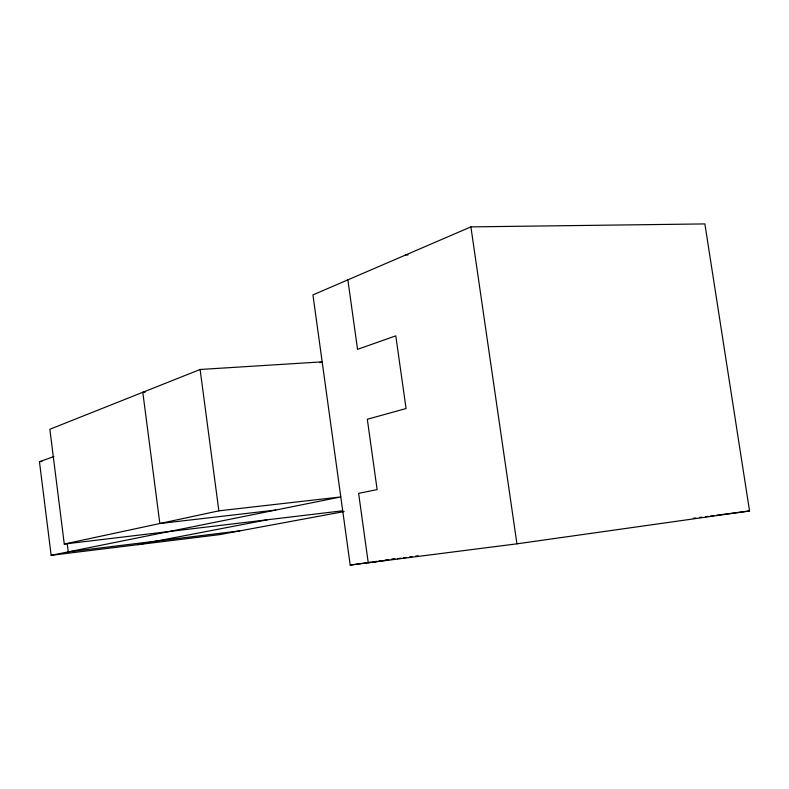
<?xml version="1.0" encoding="UTF-8"?>
<svg xmlns="http://www.w3.org/2000/svg" width="789" height="789" viewBox="0 0 789 789"><rect width="100%" height="100%" fill="white"/><g stroke="black" fill="none" stroke-linecap="round" stroke-linejoin="round"><path stroke-width="1.18" d="M470.895 226.887L312.937 294.899L350.198 565.082L516.943 543.828L749.55 510.966L704.883 223.918L470.895 226.887L516.943 543.828M319.861 362.664L322.168 361.845L200.12 369.489L49.855 429.265L64.274 544.045L342.722 510.779M344.142 511.558L219.431 534.656L51.157 555.318L39.45 461.683L53.938 456.565M64.274 544.045L218.859 510.848L340.799 496.932L51.157 555.318M137.779 544.686L267.274 519.793M350.198 565.082L370.869 562.172M373.305 561.837L376.955 561.324M379.391 560.979L381.817 560.634M385.466 560.121L387.902 559.786M391.551 559.273L393.987 558.928M388.908 559.874L368.246 562.774L358.62 493.342L377.132 489.604L367.319 419.265L406.069 408.534L395.792 335.848L357.555 349.349L347.86 279.858M391.344 559.529L394.983 559.026M397.419 558.681L401.068 558.168M403.495 557.823L405.931 557.488M409.57 556.975L412.006 556.63M415.645 556.117L418.081 555.781M693.344 518.265L695.78 517.949M699.448 517.476L701.894 517.15M705.563 516.677L707.999 516.361M710.445 516.045L714.114 515.572M716.56 515.247L749.55 510.966M239.728 530.898L68.249 551.876L67.183 543.365M275.716 510.049L159.842 523.521L142.799 392.291L145.245 392.123M39.45 461.683L41.886 461.466M405.605 254.995L408.031 254.936M200.12 369.489L218.859 510.848"/></g></svg>
